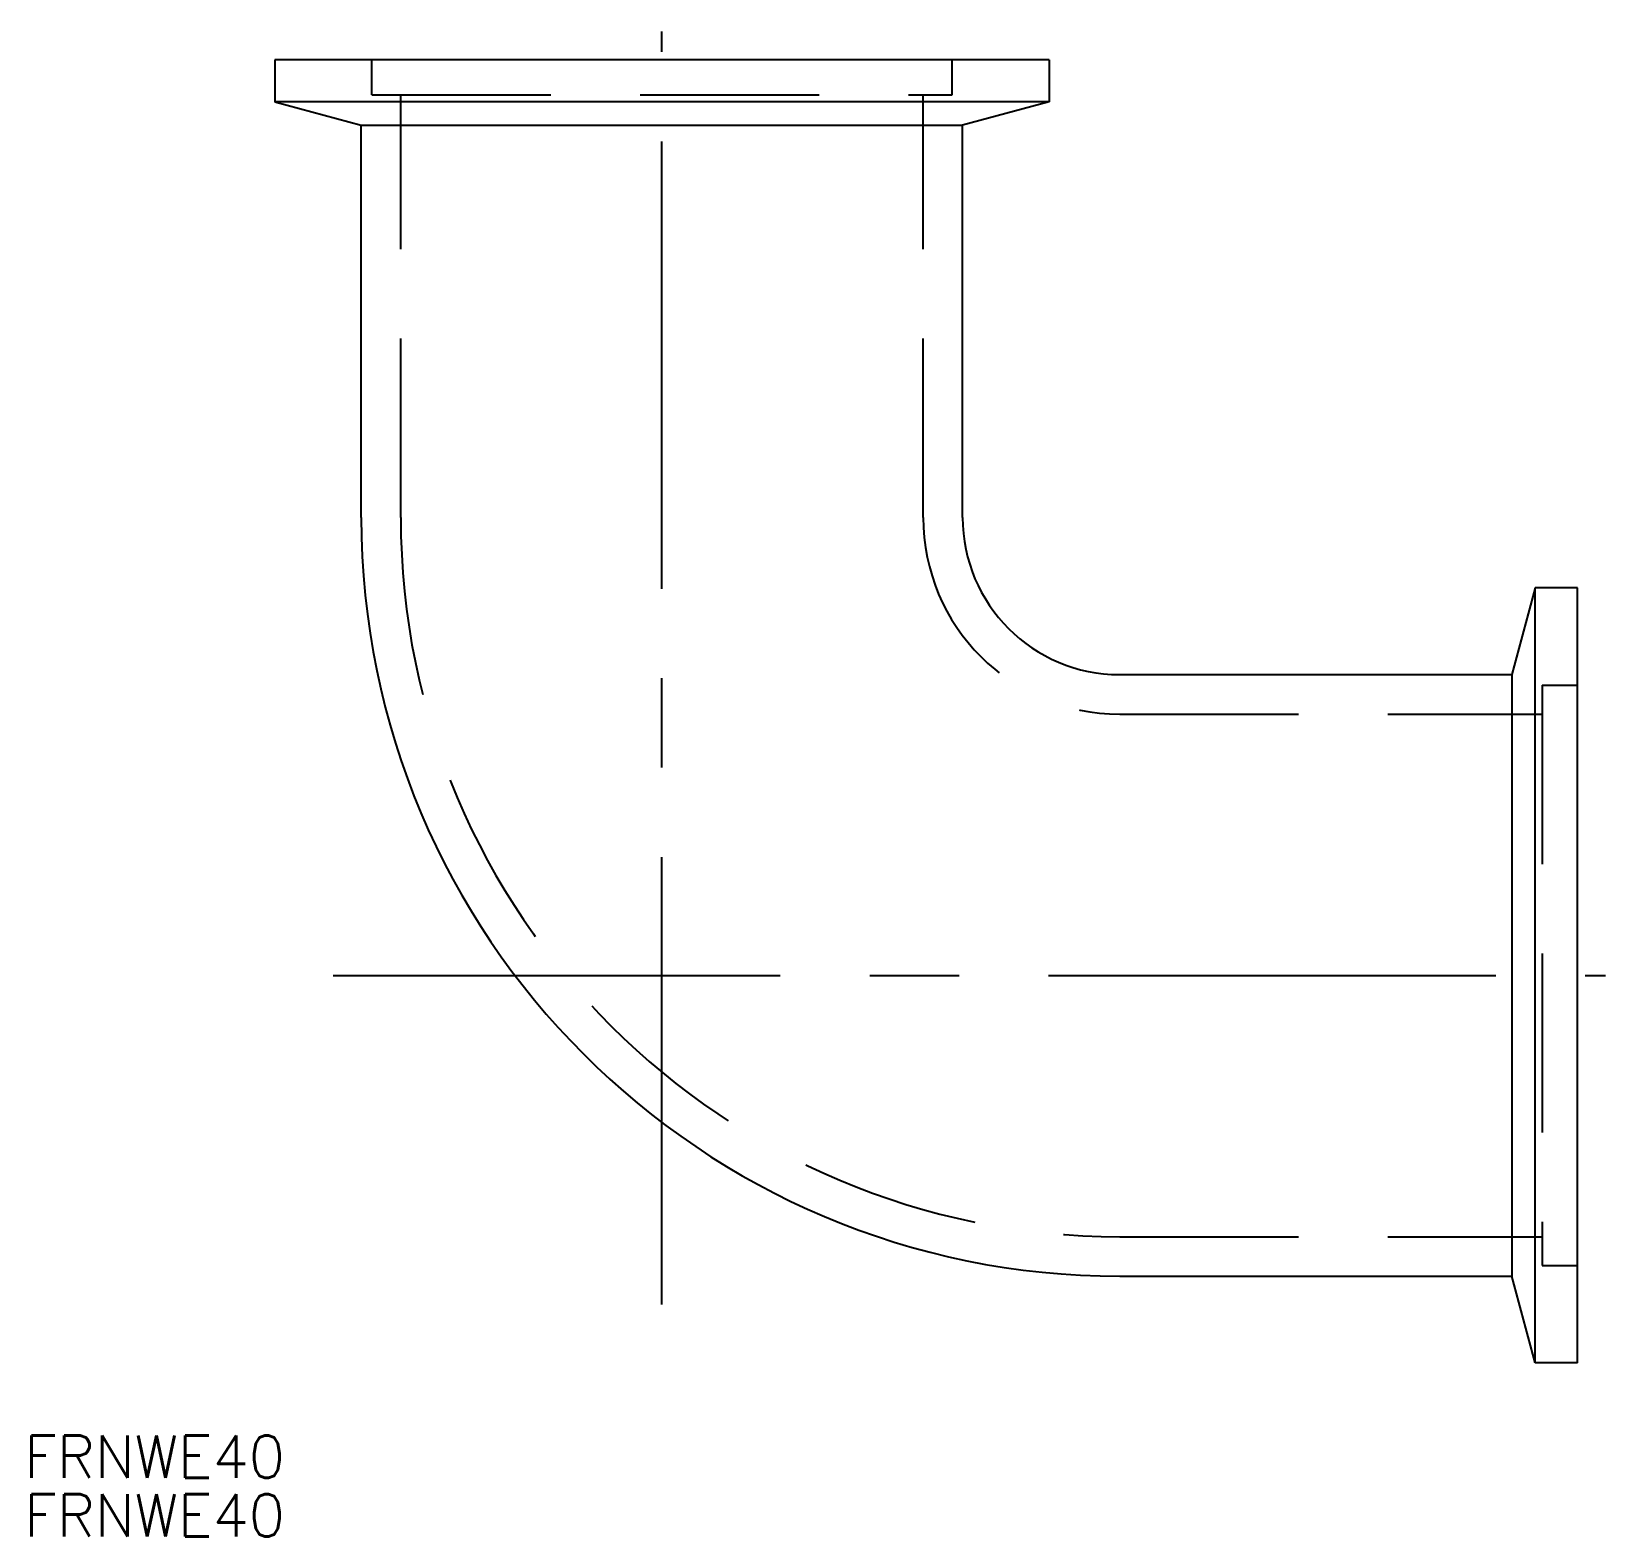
# Model space of a CAD drawing. Extents: x -45 to 67, y -105 to 2.
import ezdxf

# ---------------------------------------------------------------- set-up
doc = ezdxf.new("R2010")
doc.units = 0
doc.linetypes.add('CENTER', pattern=[50.8, 31.75, -6.35, 6.35, -6.35])
doc.linetypes.add('DASHED', pattern=[19.05, 12.7, -6.35])
doc.layers.get('0').update_dxf_attribs({"linetype": 'CONTINUOUS'})
doc.layers.add('CENTER', color=1, linetype='CENTER')
doc.styles.get("Standard").update_dxf_attribs({"font": 'txt.shx', "height": 3, "bigfont": 'bigfont.shx'})

msp = doc.modelspace()

# ---------------------------------------------------------------- linework, layer by layer
at = {"color": 7, "linetype": 'CONTINUOUS'}
for p, q in [((27.5, 0), (-27.5, 0)), ((-27.5, 0), (-27.5, -3)), ((27.5, 0), (27.5, -3)), ((-27.5, -3), (-21.35, -4.65)), ((27.5, -3), (-27.5, -3)), ((27.5, -3), (21.35, -4.65)), ((-21.35, -32.5), (-21.35, -4.65)), ((-21.35, -4.65), (21.35, -4.65)), ((21.35, -32.5), (21.35, -4.65)), ((62, -37.5), (60.35, -43.65)), ((65, -37.5), (62, -37.5)), ((62, -92.5), (62, -37.5)), ((65, -92.5), (65, -37.5)), ((32.5, -43.65), (60.35, -43.65)), ((60.35, -43.65), (60.35, -86.35)), ((32.5, -86.35), (60.35, -86.35)), ((62, -92.5), (60.35, -86.35)), ((65, -92.5), (62, -92.5))]:
    msp.add_line(p, q, dxfattribs=at)
at = {"color": 3, "linetype": 'DASHED'}
for p, q in [((-20.6, -2.5), (-20.6, 0)), ((20.6, -2.5), (20.6, 0)), ((-20.6, -2.5), (20.6, -2.5)), ((-18.55, -32.5), (-18.55, -2.5)), ((18.55, -32.5), (18.55, -2.5)), ((62.5, -44.4), (65, -44.4)), ((62.5, -44.4), (62.5, -85.6)), ((32.5, -46.45), (62.5, -46.45)), ((32.5, -83.55), (62.5, -83.55)), ((62.5, -85.6), (65, -85.6))]:
    msp.add_line(p, q, dxfattribs=at)
at = {"color": 7, "linetype": 'CONTINUOUS'}
for radius in [53.85, 11.15]:
    msp.add_arc((32.5, -32.5), radius, 180, 270, dxfattribs=at)
at = {"color": 3, "linetype": 'DASHED'}
for radius in [51.05, 13.95]:
    msp.add_arc((32.5, -32.5), radius, 180, 270, dxfattribs=at)
at = {"layer": 'CENTER', "color": 1, "linetype": 'CENTER'}
for p, q in [((0, -88.35), (0, 2)), ((-23.35, -65), (67, -65))]:
    msp.add_line(p, q, dxfattribs=at)

# ---------------------------------------------------------------- texts
at = {"color": 7, "linetype": 'CONTINUOUS'}
for p in [(-45.29, -100.66), (-45.29, -104.83)]:
    msp.add_text('FRNWE40', height=3, dxfattribs=at).set_placement(p)

doc.saveas('drawing.dxf')
